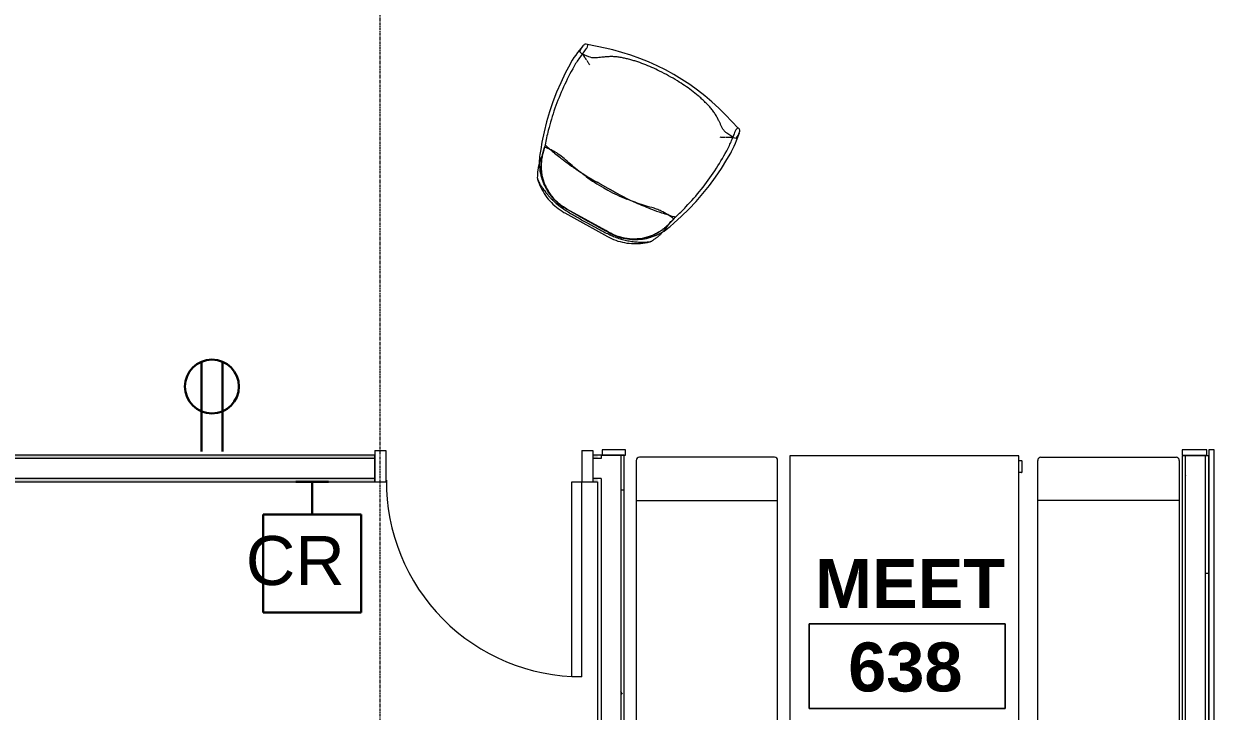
# Model space of a CAD drawing. Header units: inches. Extents: x 2468 to 4886, y -16 to 1381.
# Drawn here: x 3907.3 to 4125.9, y 850.2 to 976.5 of the extents above; entities that cross this region are included whole.
import ezdxf

# ---------------------------------------------------------------- set-up
doc = ezdxf.new("R2010")
doc.units = ezdxf.units.IN
doc.header["$MEASUREMENT"] = 0
doc.linetypes.add('Grid Line 1_2_', pattern=[0.875, 0.5, -0.125, 0.125, -0.125])
for name, color, linetype, lineweight in [('A-ANNO-NOTE', 131, 'Continuous', 30), ('A-AREA-IDEN', 2, 'Continuous', 9), ('A-DOOR', 31, 'Continuous', 13), ('A-DOOR-FRAM', 31, 'Continuous', 20), ('A-WALL', 113, 'Continuous', 13), ('A-WALL-PATT', 111, 'Continuous', 13), ('I-FURN', 30, 'Continuous', 9), ('I-WALL', 2, 'Continuous', 13), ('Q-CASE', 31, 'Continuous', 13), ('S-GRID', 1, 'Continuous', 9)]:
    doc.layers.add(name, color=color, linetype=linetype, lineweight=lineweight)
doc.styles.add('Swis721 Lt BT', font='swissl.ttf', dxfattribs={"height": 9})
doc.styles.add('Swis721 Lt BT_B', font='', dxfattribs={"height": 9})
doc.styles.get('Swis721 Lt BT_B').set_extended_font_data('Swis721 Lt BT', bold=True)
pattern_1 = [(0, (0, 0), (30.72, 7.68), [1.267, -21.773, 1.267, -21.773, -122.88]), (0, (0, 0), (30.72, 7.68), [-46.08, 1.267, -44.813, 1.267, -21.773, -53.76]), (0, (0, 0), (30.72, 7.68), [-115.2, 1.267, -14.093, 1.267, -37.133]), (120, (11.52, 3.84), (-22.011075, 22.7643), [1.267, -21.773, 1.267, -21.773, -122.88]), (120, (11.52, 3.84), (-22.011075, 22.7643), [-46.08, 1.267, -44.813, 1.267, -21.773, -53.76]), (120, (11.52, 3.84), (-22.011075, 22.7643), [-115.2, 1.267, -14.093, 1.267, -37.133]), (240, (15.36, 19.2), (-8.708925, -30.4443), [1.267, -21.773, 1.267, -21.773, -122.88]), (240, (15.36, 19.2), (-8.708925, -30.4443), [-46.08, 1.267, -44.813, 1.267, -21.773, -53.76]), (240, (15.36, 19.2), (-8.708925, -30.4443), [-115.2, 1.267, -14.093, 1.267, -37.133])]

# ---------------------------------------------------------------- blocks, each defined once
blk = doc.blocks.new('Single Flush - OTJ_SOLIDFLUSH_ALUM-6443448-6TH FLOOR POWER _ SIGNAL')
at = {"layer": 'A-DOOR', "lineweight": 20}
for p, q in [((16.15625, -2.4375), (17.90625, -2.4375)), ((16.15625, -38.25), (16.15625, -2.4375)), ((17.90625, -2.4375), (17.90625, -38.25)), ((17.90625, -38.25), (16.15625, -38.25))]:
    blk.add_line(p, q, dxfattribs=at)
at = {"layer": 'A-DOOR', "lineweight": 9}
blk.add_arc((17.90625, -2.4375), 35.8125, 179.5, 270, dxfattribs=at)
at = {"layer": 'A-DOOR-FRAM'}
for p, q in [((-20, 3.3125), (-20, -2.4375)), ((-20, 3.3125), (-18, 3.3125)), ((-18, 3.3125), (-18, -2.4375)), ((18.000004, 3.3125), (18.000004, -2.4375)), ((18.000004, 3.3125), (20.000004, 3.3125)), ((20.000004, 3.3125), (20.000004, -2.4375)), ((-20, -2.4375), (-18, -2.4375)), ((18.000004, -2.4375), (20.000004, -2.4375))]:
    blk.add_line(p, q, dxfattribs=at)
blk = doc.blocks.new('HighTower_Breck_Lounge - HighTower_Breck_Lounge-5836523-6TH FLOOR POWER _ SIGNAL')
at = {"layer": 'I-FURN'}
for p, q in [((-7.92, 21.5), (-16.89, 21.5)), ((-16.11, 20.75), (-16.89, 20.75)), ((-16.12, 20.7), (-16.89, 20.7)), ((-16.89, 20.7), (-16.12, 20.7)), ((-12.41, 20.75), (-16.1, 20.75)), ((-12.41, 20.7), (-16.09, 20.7)), ((-16.09, 20.7), (-12.41, 20.7)), ((-12.4, 21.12), (-12.83, 21.12)), ((-11.97, 21.12), (-12.4, 21.12)), ((-8.7, 20.75), (-12.39, 20.75)), ((-8.71, 20.7), (-12.39, 20.7)), ((-12.39, 20.7), (-8.71, 20.7)), ((-7.92, 20.75), (-8.69, 20.75)), ((-7.92, 20.7), (-8.68, 20.7)), ((-8.68, 20.7), (-7.92, 20.7)), ((-4.64, 20.18), (-5, 20.3)), ((-26.07, 14.32), (-26.37, 13.47)), ((-25.84, 13.27), (-25.7, 13.77)), ((-25.69, 13.83), (-25.6, 14.15)), ((-25.61, 14.15), (-25.68, 13.91)), ((-10.53, 13.71), (-14.28, 13.71)), ((-11.97, 14.03), (-12.83, 14.03)), ((-12.83, 13.71), (-11.97, 13.71)), ((0.8, 14.15), (0.89, 13.83)), ((0.88, 13.91), (0.81, 14.15)), ((0.89, 13.83), (1.04, 13.27)), ((1.57, 13.47), (1.26, 14.32)), ((-29.26, -2.87), (-29.26, -3.18)), ((-28.42, -2.87), (-28.41, -3.18)), ((3.61, -3.18), (3.62, -2.87)), ((4.45, -3.18), (4.45, -2.87)), ((-29.08, -5.38), (-28.85, -6.88)), ((-28.8, -5.67), (-28.83, -5.84)), ((-28.23, -5.24), (-28.17, -5.58)), ((-28.17, -5.58), (-26.89, -5.71)), ((-28.07, -6.29), (-28.17, -5.58)), ((2.09, -5.71), (3.37, -5.58)), ((3.37, -5.58), (3.27, -6.29)), ((3.37, -5.58), (3.42, -5.24)), ((4.03, -5.84), (4, -5.67)), ((4.04, -6.88), (4.28, -5.38)), ((-28.45, -7.5), (-28.23, -7.56)), ((-28.45, -7.5), (-28.45, -7.5)), ((-28.45, -7.5), (-28.45, -7.5)), ((-28.23, -7.56), (-25.04, -8.54)), ((-28.08, -7.4), (-28.01, -7.16)), ((0.24, -8.54), (3.43, -7.56)), ((3.21, -7.16), (3.28, -7.4)), ((3.43, -7.56), (3.65, -7.5)), ((3.65, -7.5), (3.65, -7.5)), ((3.65, -7.5), (3.65, -7.5))]:
    blk.add_line(p, q, dxfattribs=at)
at = {"layer": 'I-FURN', "flags": 128}
for points in [[(-16.89, 21.5), (-17.31, 21.49), (-17.73, 21.47), (-18.14, 21.42), (-18.56, 21.36), (-18.98, 21.29), (-19.39, 21.2), (-19.79, 21.09), (-20.2, 20.96), (-20.59, 20.82), (-20.98, 20.67), (-21.37, 20.5), (-21.74, 20.31), (-22.11, 20.11), (-22.47, 19.89), (-22.83, 19.66), (-23.17, 19.42), (-23.5, 19.16), (-23.82, 18.89), (-24.13, 18.6), (-24.24, 18.5)], [(-16.89, 20.75), (-17.28, 20.74), (-17.67, 20.71), (-18.05, 20.68), (-18.44, 20.62), (-18.83, 20.55), (-19.21, 20.47), (-19.59, 20.37), (-19.96, 20.25), (-20.33, 20.12), (-20.69, 19.97), (-21.05, 19.82), (-21.4, 19.64), (-21.74, 19.45), (-22.07, 19.25), (-22.4, 19.04), (-22.72, 18.81)], [(-0.56, 18.5), (-0.87, 18.79), (-1.18, 19.06), (-1.51, 19.33), (-1.85, 19.58), (-2.2, 19.81), (-2.56, 20.03), (-2.93, 20.24), (-3.3, 20.43), (-3.68, 20.61), (-4.07, 20.77), (-4.46, 20.92), (-4.87, 21.05), (-5.27, 21.16), (-5.68, 21.26), (-6.09, 21.34), (-6.51, 21.4), (-6.93, 21.45), (-7.35, 21.48), (-7.77, 21.5), (-7.92, 21.5)], [(-5.01, 20.3), (-5.39, 20.41), (-5.77, 20.51), (-6.15, 20.58), (-6.54, 20.65), (-6.92, 20.7), (-7.31, 20.73), (-7.7, 20.74), (-7.92, 20.75)], [(-1.93, 18.7), (-2.23, 18.92), (-2.55, 19.14), (-2.88, 19.35), (-3.22, 19.54), (-3.56, 19.72), (-3.92, 19.89), (-4.28, 20.04), (-4.64, 20.18)], [(-23.92, 17.76), (-24.16, 17.5), (-24.41, 17.2), (-24.66, 16.89), (-24.89, 16.58), (-25.11, 16.25), (-25.31, 15.92), (-25.36, 15.83)], [(-22.75, 18.79), (-23.03, 18.57), (-23.33, 18.32), (-23.62, 18.06), (-23.89, 17.78)], [(-1.32, 18.18), (-1.61, 18.44), (-1.91, 18.68)], [(-0.5, 17.34), (-0.76, 17.63), (-1.03, 17.91), (-1.3, 18.16)], [(-25.36, 15.83), (-25.5, 15.58), (-25.68, 15.23), (-25.84, 14.88), (-25.99, 14.52), (-26.07, 14.32)], [(0.56, 15.83), (0.42, 16.08), (0.21, 16.4), (-0.02, 16.72), (-0.25, 17.04), (-0.48, 17.32)], [(1.26, 14.32), (1.12, 14.68), (0.97, 15.04), (0.8, 15.39), (0.62, 15.74), (0.56, 15.83)], [(-26.37, 13.47), (-26.99, 11.66), (-27.54, 9.83), (-28.01, 7.98), (-28.4, 6.11), (-28.73, 4.22), (-28.97, 2.33), (-29.14, 0.43), (-29.24, -1.48), (-29.26, -2.87)], [(-25.87, 13.28), (-25.95, 13.03), (-26.02, 12.78)], [(-25.68, 13.91), (-25.73, 13.72), (-25.87, 13.28)], [(-25.65, 14.17), (-25.65, 14.14), (-25.65, 14.11)], [(0.85, 14.11), (0.85, 14.14), (0.85, 14.17)], [(1.07, 13.28), (0.93, 13.72), (0.88, 13.91)], [(1.22, 12.78), (1.14, 13.03), (1.07, 13.28)], [(4.45, -2.87), (4.42, -0.96), (4.3, 0.95), (4.11, 2.85), (3.84, 4.74), (3.5, 6.62), (3.09, 8.48), (2.59, 10.33), (2.03, 12.16), (1.57, 13.47)], [(-29.26, -3.18), (-29.24, -3.74), (-29.21, -4.3), (-29.15, -4.86), (-29.08, -5.38)], [(4.28, -5.38), (4.36, -4.82), (4.41, -4.26), (4.45, -3.7), (4.45, -3.18)], [(-28.83, -5.84), (-28.86, -6.09), (-28.88, -6.35)], [(-28.78, -5.67), (-28.79, -5.67), (-28.8, -5.67), (-28.8, -5.67), (-28.8, -5.67)], [(-28.28, -5.6), (-28.52, -5.65), (-28.67, -5.67)], [(-28.01, -7.16), (-28, -7.07), (-28, -6.93), (-28.01, -6.75), (-28.03, -6.53), (-28.07, -6.29)], [(3.27, -6.29), (3.23, -6.53), (3.21, -6.75), (3.2, -6.93), (3.2, -7.07), (3.21, -7.16)], [(3.87, -5.67), (3.72, -5.65), (3.48, -5.6)], [(4, -5.67), (4, -5.67), (4, -5.67), (3.99, -5.67), (3.98, -5.67)], [(4.08, -6.35), (4.06, -6.09), (4.03, -5.84)], [(-28.23, -7.56), (-28.15, -7.54), (-28.08, -7.4)], [(-25.04, -8.54), (-23.37, -9.01), (-21.69, -9.42), (-20, -9.76), (-18.29, -10.03), (-16.57, -10.23), (-14.85, -10.36), (-13.12, -10.42), (-11.39, -10.42), (-9.67, -10.34), (-7.94, -10.2), (-6.23, -9.99), (-4.52, -9.71), (-2.83, -9.36), (-1.15, -8.94), (0.24, -8.54)], [(3.28, -7.4), (3.35, -7.54), (3.43, -7.56)]]:
    blk.add_lwpolyline(points, dxfattribs=at)
at = {"layer": 'I-FURN'}
for centre, start, end in [((-12.83, -13.61), 90, 98.0282), ((-11.97, -13.61), 81.9718, 90)]:
    blk.add_arc(centre, 27.64, start, end, dxfattribs=at)
for centre, start_param, end_param in [((42.62, 1.36), 2.927019, 2.930263), ((-67.42, 1.36), 0.21133, 0.214574), ((42.62, 1.36), 2.935535, 2.944051), ((42.62, 1.36), 2.931746, 2.935535), ((-67.42, 1.36), 0.206058, 0.210883), ((-67.42, 1.36), 0.197542, 0.206058)]:
    blk.add_ellipse(centre, major_axis=(70.07, 0), ratio=0.798636, start_param=start_param, end_param=end_param, dxfattribs=at)
for points, knots in [([(-19.78, 20.24), (-20.09, 20.14), (-20.98, 19.8), (-22.32, 19.03), (-23.4, 18.05), (-23.96, 17.41), (-24.11, 17.2)], [-0.6991905, -0.6991905, -0.6991905, -0.6991905, -0.6, -0.4, -0.2, -0.1054356, -0.1054356, -0.1054356, -0.1054356]), ([(-24.11, 17.19), (-23.95, 17.41), (-23.41, 18.05), (-22.32, 19.03), (-20.98, 19.8), (-20.09, 20.15), (-19.78, 20.24)], [-0.8945644, -0.8945644, -0.8945644, -0.8945644, -0.8, -0.6, -0.4, -0.3008095, -0.3008095, -0.3008095, -0.3008095]), ([(-16.89, 21.03), (-17.22, 21.01), (-17.88, 20.96), (-18.87, 20.81), (-19.68, 20.62), (-20.31, 20.44), (-20.78, 20.28), (-21.25, 20.11), (-21.85, 19.87), (-22.28, 19.67), (-22.56, 19.54)], [0, 0, 0, 0, 0.166667, 0.333333, 0.5, 0.583333, 0.666667, 0.75, 0.833333, 1, 1, 1, 1]), ([(-2.24, 19.54), (-2.52, 19.67), (-2.95, 19.87), (-3.55, 20.11), (-4.02, 20.28), (-4.49, 20.44), (-5.12, 20.62), (-5.93, 20.81), (-6.92, 20.96), (-7.58, 21.01), (-7.92, 21.03)], [0, 0, 0, 0, 0.166667, 0.25, 0.333333, 0.416667, 0.5, 0.666667, 0.833333, 1, 1, 1, 1]), ([(-5.02, 20.24), (-5.33, 20.34), (-5.96, 20.51), (-6.93, 20.67), (-7.58, 20.7), (-7.92, 20.7)], [-0.2999956, -0.2999956, -0.2999956, -0.2999956, -0.2, -0.1, 0, 0, 0, 0]), ([(-5.02, 20.24), (-4.71, 20.14), (-3.82, 19.8), (-2.48, 19.03), (-1.38, 18.04), (-0.67, 17.19), (-0.37, 16.75), (-0.24, 16.54)], [-0.6991905, -0.6991905, -0.6991905, -0.6991905, -0.6, -0.4, -0.2, -0.1, -0.0114076, -0.0114076, -0.0114076, -0.0114076]), ([(-24.42, 18.28), (-24.49, 18.11), (-24.62, 17.86), (-24.78, 17.53), (-24.9, 17.29), (-25.01, 17.04), (-25.1, 16.79), (-25.18, 16.53), (-25.26, 16.27), (-25.33, 16.02), (-25.4, 15.76), (-25.45, 15.5), (-25.52, 15.15), (-25.6, 14.7), (-25.63, 14.35), (-25.65, 14.17)], [0, 0, 0, 0, 0.125, 0.1875, 0.25, 0.3125, 0.375, 0.4375, 0.5, 0.5625, 0.625, 0.6875, 0.75, 0.875, 1, 1, 1, 1]), ([(-23.45, 19.05), (-23.51, 19), (-23.61, 18.94), (-23.73, 18.87), (-23.81, 18.82), (-23.89, 18.78), (-23.95, 18.73), (-24.01, 18.69), (-24.05, 18.66), (-24.08, 18.64), (-24.11, 18.62), (-24.15, 18.59), (-24.19, 18.55), (-24.24, 18.5), (-24.3, 18.45), (-24.36, 18.37), (-24.4, 18.31), (-24.42, 18.28)], [0, 0, 0, 0, 0.125, 0.1875, 0.25, 0.3125, 0.375, 0.4375, 0.46875, 0.5, 0.53125, 0.5625, 0.625, 0.6875, 0.75, 0.875, 1, 1, 1, 1]), ([(-0.38, 18.28), (-0.4, 18.31), (-0.44, 18.37), (-0.5, 18.45), (-0.56, 18.5), (-0.61, 18.55), (-0.65, 18.59), (-0.69, 18.62), (-0.72, 18.64), (-0.75, 18.66), (-0.79, 18.69), (-0.85, 18.73), (-0.92, 18.78), (-0.99, 18.82), (-1.08, 18.87), (-1.19, 18.94), (-1.29, 19), (-1.35, 19.05)], [0, 0, 0, 0, 0.125, 0.25, 0.3125, 0.375, 0.4375, 0.46875, 0.5, 0.53125, 0.5625, 0.625, 0.6875, 0.75, 0.8125, 0.875, 1, 1, 1, 1]), ([(0.85, 14.17), (0.83, 14.35), (0.8, 14.7), (0.72, 15.15), (0.65, 15.5), (0.6, 15.76), (0.53, 16.02), (0.46, 16.27), (0.38, 16.53), (0.3, 16.79), (0.21, 17.04), (0.1, 17.29), (-0.02, 17.53), (-0.18, 17.86), (-0.31, 18.11), (-0.38, 18.28)], [0, 0, 0, 0, 0.125, 0.25, 0.3125, 0.375, 0.4375, 0.5, 0.5625, 0.625, 0.6875, 0.75, 0.8125, 0.875, 1, 1, 1, 1]), ([(-25.39, 14.81), (-25.38, 14.85), (-25.3, 15.05), (-25.23, 15.25), (-25.16, 15.4)], [-0.7220216, -0.7220216, -0.7220216, -0.7220216, -0.6666667, -0.4686583, -0.4686583, -0.4686583, -0.4686583]), ([(-0.19, 16.46), (-0.04, 16.22), (0.1, 15.95), (0.24, 15.67), (0.25, 15.65)], [-1, -1, -1, -1, -0.6666667, -0.6373569, -0.6373569, -0.6373569, -0.6373569]), ([(0.36, 15.4), (0.42, 15.25), (0.5, 15.07), (0.57, 14.88), (0.58, 14.85)], [-0.5313417, -0.5313417, -0.5313417, -0.5313417, -0.3333333, -0.2957215, -0.2957215, -0.2957215, -0.2957215]), ([(-25.41, 14.78), (-25.44, 14.67), (-25.5, 14.49), (-25.56, 14.31), (-25.58, 14.23)], [-1, -1, -1, -1, -0.5, -0.1197433, -0.1197433, -0.1197433, -0.1197433]), ([(-21.54, 13.19), (-22.19, 13.09), (-23.25, 12.93), (-24.29, 12.71), (-24.69, 12.63)], [-0.3701073, -0.3701073, -0.3701073, -0.3701073, -0.2, -0.091898, -0.091898, -0.091898, -0.091898]), ([(-19.95, 13.39), (-20.37, 13.34), (-20.89, 13.28), (-21.42, 13.21), (-21.52, 13.19)], [-0.5095329, -0.5095329, -0.5095329, -0.5095329, -0.4, -0.3719482, -0.3719482, -0.3719482, -0.3719482]), ([(-14.28, 13.71), (-15.44, 13.71), (-16.81, 13.66), (-18.17, 13.56), (-18.38, 13.54)], [-1, -1, -1, -1, -0.7, -0.6457659, -0.6457659, -0.6457659, -0.6457659]), ([(-6.42, 13.54), (-7.02, 13.59), (-8.38, 13.68), (-9.75, 13.71), (-10.53, 13.71)], [-0.3542409, -0.3542409, -0.3542409, -0.3542409, -0.2, 0, 0, 0, 0]), ([(-4.86, 13.39), (-5.21, 13.43), (-5.73, 13.48), (-6.25, 13.53), (-6.42, 13.55)], [-0.4895868, -0.4895868, -0.4895868, -0.4895868, -0.4, -0.3542409, -0.3542409, -0.3542409, -0.3542409]), ([(-0.11, 12.63), (-0.89, 12.79), (-1.93, 12.99), (-2.99, 13.15), (-3.26, 13.18)], [-0.9081052, -0.9081052, -0.9081052, -0.9081052, -0.7, -0.6298999, -0.6298999, -0.6298999, -0.6298999]), ([(0.78, 14.23), (0.76, 14.31), (0.7, 14.49), (0.64, 14.67), (0.61, 14.78)], [-0.8802567, -0.8802567, -0.8802567, -0.8802567, -0.5, 0, 0, 0, 0]), ([(-26.02, 12.78), (-25.57, 12.69), (-24.66, 12.58), (-23.42, 12.59), (-22.35, 12.71), (-21.75, 12.84), (-21.45, 12.91)], [-1, -1, -1, -1, -0.7, -0.4, -0.2, 0, 0, 0, 0]), ([(-3.35, 12.91), (-2.9, 12.8), (-2, 12.63), (-0.76, 12.57), (0.32, 12.63), (0.92, 12.72), (1.22, 12.78)], [-1, -1, -1, -1, -0.7, -0.4, -0.2, 0, 0, 0, 0]), ([(-27.24, -5.12), (-27.35, -5.18), (-27.58, -5.3), (-27.89, -5.45), (-28.09, -5.53), (-28.17, -5.56)], [0.0848445, 0.0848445, 0.0848445, 0.0848445, 0.3333333, 0.6666667, 0.8961539, 0.8961539, 0.8961539, 0.8961539]), ([(-26.89, -5.71), (-26.71, -5.73), (-26.45, -5.79), (-26.11, -5.91), (-25.79, -6.07), (-25.57, -6.21), (-25.42, -6.32)], [-1, -1, -1, -1, -0.666667, -0.5, -0.333333, 0, 0, 0, 0]), ([(-26.1, -4.5), (-26.31, -4.61), (-26.57, -4.76), (-26.83, -4.9), (-26.88, -4.93)], [-0.9695844, -0.9695844, -0.9695844, -0.9695844, -0.4, -0.241274, -0.241274, -0.241274, -0.241274]), ([(0.62, -6.32), (0.77, -6.21), (0.99, -6.07), (1.31, -5.91), (1.65, -5.79), (1.91, -5.73), (2.09, -5.71)], [-1, -1, -1, -1, -0.666667, -0.5, -0.333333, 0, 0, 0, 0]), ([(2.09, -4.93), (2.03, -4.9), (1.9, -4.83), (1.7, -4.72), (1.49, -4.61), (1.36, -4.53), (1.3, -4.5)], [-0.758726, -0.758726, -0.758726, -0.758726, -0.6, -0.4, -0.2, -0.0308728, -0.0308728, -0.0308728, -0.0308728]), ([(3.37, -5.56), (3.3, -5.53), (3.09, -5.45), (2.78, -5.3), (2.54, -5.18), (2.44, -5.12)], [0.1038461, 0.1038461, 0.1038461, 0.1038461, 0.3333333, 0.6666667, 0.9151555, 0.9151555, 0.9151555, 0.9151555]), ([(-28.86, -6.72), (-28.85, -6.83), (-28.79, -7.23), (-28.63, -7.44), (-28.45, -7.5)], [0.2, 0.2, 0.2, 0.2, 0.4, 1, 1, 1, 1]), ([(-23.4, -7.7), (-23.17, -7.82), (-22.7, -8.05), (-22.1, -8.3), (-21.61, -8.48), (-21.23, -8.6), (-20.85, -8.71), (-20.35, -8.85), (-19.72, -9.01), (-18.69, -9.23), (-17.4, -9.45), (-15.84, -9.63), (-14.8, -9.69), (-14.28, -9.72)], [0, 0, 0, 0, 0.083333, 0.166667, 0.208333, 0.25, 0.291667, 0.333333, 0.416667, 0.5, 0.666667, 0.833333, 1, 1, 1, 1]), ([(-10.53, -9.72), (-10, -9.69), (-8.96, -9.63), (-7.4, -9.45), (-6.11, -9.23), (-5.08, -9.01), (-4.45, -8.85), (-3.95, -8.71), (-3.57, -8.6), (-3.19, -8.48), (-2.7, -8.3), (-2.1, -8.05), (-1.63, -7.82), (-1.4, -7.7)], [0, 0, 0, 0, 0.166667, 0.333333, 0.5, 0.583333, 0.666667, 0.708333, 0.75, 0.791667, 0.833333, 0.916667, 1, 1, 1, 1])]:
    blk.add_open_spline(points, degree=3, knots=knots, dxfattribs=at)
for points in [[(-16.89, 20.7), (-17.22, 20.7), (-17.87, 20.67), (-18.85, 20.51), (-19.47, 20.34), (-19.78, 20.24)], [(-19.78, 20.24), (-19.47, 20.34), (-18.85, 20.51), (-17.87, 20.67), (-17.22, 20.7), (-16.89, 20.7)], [(-12.83, 21.12), (-13.5, 21.12), (-14.86, 21.1), (-16.21, 21.06), (-16.89, 21.03)], [(-7.92, 21.03), (-8.59, 21.06), (-9.94, 21.1), (-11.3, 21.12), (-11.97, 21.12)], [(-7.92, 20.7), (-7.58, 20.7), (-6.93, 20.67), (-5.96, 20.51), (-5.33, 20.34), (-5.02, 20.24)], [(-4.13, 19.9), (-4.42, 20.03), (-4.71, 20.15), (-5.02, 20.24)], [(-3.3, 19.48), (-3.57, 19.63), (-3.85, 19.77), (-4.13, 19.9)], [(-22.56, 19.54), (-22.72, 19.46), (-23.02, 19.3), (-23.31, 19.13), (-23.45, 19.05)], [(-2.53, 18.98), (-2.78, 19.16), (-3.03, 19.33), (-3.3, 19.48)], [(-1.83, 18.43), (-2.05, 18.62), (-2.29, 18.81), (-2.53, 18.98)], [(-1.35, 19.05), (-1.49, 19.13), (-1.78, 19.3), (-2.09, 19.46), (-2.24, 19.54)], [(-1.21, 17.81), (-1.4, 18.03), (-1.61, 18.23), (-1.83, 18.43)], [(-0.66, 17.16), (-0.83, 17.38), (-1.01, 17.6), (-1.21, 17.81)], [(-25.05, 15.63), (-25.19, 15.35), (-25.3, 15.07), (-25.41, 14.78)], [(-25.16, 15.4), (-25.12, 15.48), (-25.09, 15.57), (-25.05, 15.65)], [(-24.61, 16.46), (-24.76, 16.2), (-24.91, 15.94), (-25.04, 15.67)], [(-25.01, 15.71), (-24.89, 15.97), (-24.76, 16.22), (-24.61, 16.46)], [(-24.14, 17.16), (-24.31, 16.93), (-24.46, 16.7), (-24.61, 16.46)], [(-24.61, 16.46), (-24.46, 16.7), (-24.31, 16.93), (-24.14, 17.16)], [(-0.24, 16.55), (-0.37, 16.75), (-0.51, 16.96), (-0.66, 17.16)], [(-0.19, 16.46), (-0.21, 16.49), (-0.22, 16.51), (-0.24, 16.54)], [(-0.24, 16.54), (-0.22, 16.51), (-0.21, 16.49), (-0.19, 16.46)], [(0.23, 15.67), (0.11, 15.94), (-0.04, 16.2), (-0.19, 16.46)], [(0.25, 15.65), (0.28, 15.57), (0.32, 15.48), (0.36, 15.4)], [(0.61, 14.78), (0.5, 15.07), (0.39, 15.35), (0.25, 15.63)], [(-25.82, 13.27), (-25.85, 13.18), (-25.91, 13.02), (-25.98, 12.86), (-26.02, 12.78)], [(-25.65, 14.11), (-25.66, 13.96), (-25.7, 13.68), (-25.77, 13.4), (-25.82, 13.27)], [(-25.58, 14.24), (-25.52, 14.42), (-25.46, 14.61), (-25.4, 14.79)], [(-21.45, 12.91), (-20.93, 13.04), (-19.89, 13.27), (-18.3, 13.56), (-17.22, 13.7), (-16.69, 13.76)], [(-18.38, 13.54), (-18.9, 13.5), (-19.42, 13.45), (-19.93, 13.39)], [(-16.69, 13.76), (-16.04, 13.75), (-14.75, 13.72), (-13.47, 13.71), (-12.83, 13.71)], [(-11.97, 13.71), (-11.33, 13.71), (-10.05, 13.72), (-8.76, 13.75), (-8.11, 13.76)], [(-8.11, 13.76), (-7.58, 13.7), (-6.5, 13.56), (-4.91, 13.27), (-3.87, 13.04), (-3.35, 12.91)], [(-3.28, 13.19), (-3.8, 13.26), (-4.33, 13.33), (-4.85, 13.39)], [(0.58, 14.85), (0.58, 14.84), (0.59, 14.82), (0.59, 14.8)], [(0.6, 14.79), (0.66, 14.61), (0.72, 14.42), (0.78, 14.24)], [(1.02, 13.27), (0.97, 13.4), (0.9, 13.68), (0.86, 13.96), (0.85, 14.11)], [(1.22, 12.78), (1.18, 12.86), (1.11, 13.02), (1.05, 13.18), (1.02, 13.27)], [(-26.08, 12.34), (-26.22, 11.91), (-26.49, 11.05), (-26.74, 10.17), (-26.85, 9.73)], [(-25.72, 12.41), (-25.78, 12.39), (-25.9, 12.37), (-26.02, 12.35), (-26.08, 12.34)], [(-24.69, 12.63), (-25.04, 12.56), (-25.38, 12.49), (-25.72, 12.41)], [(0.92, 12.41), (0.58, 12.49), (0.24, 12.56), (-0.11, 12.63)], [(1.28, 12.34), (1.22, 12.35), (1.1, 12.37), (0.98, 12.39), (0.92, 12.41)], [(2.05, 9.73), (1.94, 10.17), (1.69, 11.05), (1.42, 11.91), (1.28, 12.34)], [(-26.85, 9.73), (-27.22, 8.36), (-27.82, 5.59), (-28.34, 1.38), (-28.43, -1.45), (-28.42, -2.87)], [(3.62, -2.87), (3.63, -1.45), (3.54, 1.38), (3.02, 5.59), (2.42, 8.36), (2.05, 9.73)], [(-28.41, -3.18), (-28.41, -3.53), (-28.37, -4.22), (-28.28, -4.9), (-28.23, -5.24)], [(3.42, -5.24), (3.48, -4.9), (3.57, -4.22), (3.61, -3.53), (3.61, -3.18)], [(-28.88, -6.35), (-28.88, -6.49), (-28.87, -6.61), (-28.86, -6.72)], [(-28.21, -5.57), (-28.23, -5.58), (-28.26, -5.59), (-28.28, -5.6)], [(-27.14, -5.07), (-27.16, -5.08), (-27.19, -5.09), (-27.21, -5.11)], [(-26.98, -4.98), (-27.03, -5.01), (-27.09, -5.04), (-27.14, -5.07)], [(-25.42, -6.32), (-25.28, -6.43), (-24.99, -6.64), (-24.7, -6.85), (-24.55, -6.95)], [(-0.25, -6.95), (-0.1, -6.85), (0.19, -6.64), (0.48, -6.43), (0.62, -6.32)], [(2.34, -5.07), (2.3, -5.05), (2.26, -5.03), (2.23, -5.01)], [(2.41, -5.11), (2.39, -5.09), (2.36, -5.08), (2.34, -5.07)], [(3.48, -5.6), (3.46, -5.59), (3.43, -5.58), (3.41, -5.57)], [(4.06, -6.72), (4.07, -6.61), (4.08, -6.49), (4.08, -6.35)], [(-24.55, -6.95), (-24.36, -7.08), (-23.98, -7.33), (-23.6, -7.58), (-23.4, -7.7)], [(-1.4, -7.7), (-1.21, -7.58), (-0.82, -7.33), (-0.44, -7.08), (-0.25, -6.95)], [(3.65, -7.5), (3.77, -7.46), (3.96, -7.3), (4.04, -6.94), (4.06, -6.72)], [(-14.28, -9.72), (-13.65, -9.74), (-12.4, -9.77), (-11.15, -9.74), (-10.53, -9.72)]]:
    blk.add_open_spline(points, degree=3, dxfattribs=at)
blk = doc.blocks.new('Steelcase - Migration - Desk - Rectangular - 35D x 64W-6014792-6TH FLOOR POWER _ SIGNAL')
at = {"layer": 'I-FURN'}
for p, q in [((35, 11.22), (-27.5, 11.22)), ((35, -30.78), (35, 11.22)), ((-27.5, -30.78), (35, -30.78)), ((31.93, -31.27), (31.93, -30.78)), ((31.93, -30.78), (34.14, -30.78)), ((32.05, -31.39), (34.01, -31.39)), ((34.14, -30.78), (34.14, -31.28))]:
    blk.add_line(p, q, dxfattribs=at)
for centre, radius, start, end in [((32.05, -31.27), 0.123, 180, 270), ((34.01, -31.26), 0.134, 270, 352.4571)]:
    blk.add_arc(centre, radius, start, end, dxfattribs=at)
blk = doc.blocks.new('Casework 6 - Casework 6-6056815-6TH FLOOR POWER _ SIGNAL')
at = {"layer": 'Q-CASE', "lineweight": 20}
for p, q in [((4017.8, 898.25), (4013.5, 898.25)), ((4013.5, 898.25), (4013.5, 897.25)), ((4017.8, 897.25), (4017.8, 898.25)), ((4124.5, 898.25), (4120, 898.25)), ((4120, 898.25), (4120, 897.25)), ((4124.5, 897.25), (4124.5, 898.25)), ((4124.87, 898.25), (4124.87, 829.63)), ((4125.87, 898.25), (4124.87, 898.25)), ((4125.87, 829.63), (4125.87, 898.25)), ((4013.5, 897.25), (4017.8, 897.25)), ((4120, 897.25), (4124.5, 897.25)), ((4124.87, 829.63), (4125.87, 829.63))]:
    blk.add_line(p, q, dxfattribs=at)
blk = doc.blocks.new('Playback_2_Seater _1_ - Playback_2_Seater _1_-6285491-6TH FLOOR POWER _ SIGNAL')
at = {"layer": 'I-FURN'}
for p, q in [((30.41, 0), (-30.41, 0)), ((-23.03, -25.98), (-23.03, 0)), ((23.03, 0), (23.03, -25.98)), ((-31, -0.59), (-31, -25.39)), ((31, -25.39), (31, -0.59)), ((-30.41, -25.98), (30.41, -25.98))]:
    blk.add_line(p, q, dxfattribs=at)
for centre, start, end in [((30.41, -0.59), 0, 90), ((-30.41, -0.59), 90, 180), ((-30.41, -25.39), 180, 270), ((30.41, -25.39), 270, 0)]:
    blk.add_arc(centre, 0.591, start, end, dxfattribs=at)
blk = doc.blocks.new('Playback_2_Seater _1_ - Playback_2_Seater _1_-6286910-6TH FLOOR POWER _ SIGNAL')
at = {"layer": 'I-FURN'}
for p, q in [((-31, 0.59), (-31, 25.39)), ((-30.41, 25.98), (30.41, 25.98)), ((-23.03, 25.98), (-23.03, 0)), ((23.03, 0), (23.03, 25.98)), ((31, 25.39), (31, 0.59)), ((30.41, 0), (-30.41, 0))]:
    blk.add_line(p, q, dxfattribs=at)
for centre, start, end in [((-30.41, 25.39), 90, 180), ((30.41, 25.39), 360, 90), ((-30.41, 0.59), 180, 270), ((30.41, 0.59), 270, 360)]:
    blk.add_arc(centre, 0.591, start, end, dxfattribs=at)
blk = doc.blocks.new('Room Tag - Room Name and Number-3379422-6TH FLOOR POWER _ SIGNAL')
at = {"layer": 'A-AREA-IDEN'}
for p, q in [((-0.1881, -0.1636), (-0.1881, -0.0018)), ((-0.1881, -0.0018), (0.1869, -0.0018)), ((0.1869, -0.0018), (-0.1881, -0.0018)), ((-0.1881, -0.0018), (-0.1881, -0.1636)), ((0.1869, -0.0018), (0.1869, -0.1636)), ((0.1869, -0.1636), (0.1869, -0.0018)), ((0.1869, -0.1636), (-0.1881, -0.1636)), ((-0.1881, -0.1636), (0.1869, -0.1636))]:
    blk.add_line(p, q, dxfattribs=at)

msp = doc.modelspace()

# ---------------------------------------------------------------- hatches: boundary and pattern name
at = {"layer": 'A-WALL-PATT', "lineweight": 9}
h = msp.add_hatch(dxfattribs=at)
h.set_pattern_fill('FP_1', color=256, style=0, pattern_type=2)
h.set_pattern_definition(pattern_1)
h.paths.add_polyline_path([(4012.67, 896.61), (4012.67, 897.23), (4011.8, 897.23), (4011.8, 896.61)], flags=0)
h.paths.add_polyline_path([(3266.25, 896.61), (3715.23, 896.61), (3715.23, 897.23), (3113.05, 897.23), (3113.05, 896.61), (3225.55, 896.61)], flags=0)
h.paths.add_polyline_path([(3833.51, 896.61), (3971.8, 896.61), (3971.8, 897.23), (3718.86, 897.23), (3718.86, 896.61), (3829.54, 896.61)], flags=0)
h.paths.add_polyline_path([(2971.42, 896.61), (3073.05, 896.62), (3073.05, 897.23), (2924.94, 897.23), (2925.15, 896.61), (2952.37, 896.61)], flags=0)
h = msp.add_hatch(dxfattribs=at)
h.set_pattern_fill('FP_1', color=256, style=0, pattern_type=2)
h.set_pattern_definition(pattern_1)
h.paths.add_polyline_path([(4017.55, 829.74), (4017.55, 830.37), (4016.92, 830.37), (4016.92, 829.74)], flags=0)
h.paths.add_polyline_path([(4016.92, 833.99), (4017.55, 833.99), (4017.55, 897.25), (4016.92, 897.25), (4016.92, 834.62)], flags=0)
h = msp.add_hatch(dxfattribs=at)
h.set_pattern_fill('FP_1', color=256, style=0, pattern_type=2)
h.set_pattern_definition(pattern_1)
h.paths.add_polyline_path([(4120.62, 570.63), (4120.62, 575.12), (4120, 575.12), (4120, 570.63)], flags=0)
h.paths.add_polyline_path([(4120, 694.99), (4120.62, 694.99), (4120.62, 698.12), (4120, 698.12), (4120, 697.49)], flags=0)
h.paths.add_polyline_path([(4120, 828.63), (4120.62, 828.63), (4120.62, 830.37), (4120, 830.37), (4120, 828.97)], flags=0)
h.paths.add_polyline_path([(4120, 833.99), (4120.62, 833.99), (4120.62, 897.13), (4120, 897.13), (4120, 834.62)], flags=0)
h = msp.add_hatch(dxfattribs=at)
h.set_pattern_fill('FP_1', color=256, style=0, pattern_type=2)
h.set_pattern_definition(pattern_1)
h.paths.add_polyline_path([(4124.87, 566.38), (4124.87, 575.12), (4124.25, 575.12), (4124.25, 566.38)], flags=0)
h.paths.add_polyline_path([(4124.87, 694.99), (4124.87, 701.68), (4124.25, 701.68), (4124.25, 694.99)], flags=0)
h.paths.add_polyline_path([(4124.87, 828.63), (4124.87, 897.13), (4124.25, 897.13), (4124.25, 828.63)], flags=0)
h = msp.add_hatch(dxfattribs=at)
h.set_pattern_fill('FP_1', color=256, style=0, pattern_type=2)
h.set_pattern_definition(pattern_1)
h.paths.add_polyline_path([(4012.67, 892.36), (4012.67, 892.98), (4011.8, 892.98), (4011.8, 892.36)], flags=0)
h.paths.add_polyline_path([(3113.05, 892.36), (3971.8, 892.36), (3971.8, 892.98), (3113.05, 892.98)], flags=0)
h.paths.add_polyline_path([(3073.05, 892.36), (3073.05, 892.98), (2926.41, 892.98), (2926.63, 892.36), (2952.37, 892.36)], flags=0)

# ---------------------------------------------------------------- linework, layer by layer
at = {"layer": 'A-ANNO-NOTE'}
for p, q in [((3939.95, 897.89), (3939.95, 914.41)), ((3943.78, 897.89), (3943.78, 914.41)), ((3957.25, 892.36), (3963.25, 892.36)), ((3960.25, 892.36), (3960.25, 886.36)), ((3969.25, 886.36), (3951.25, 886.36)), ((3951.25, 886.36), (3951.25, 868.36)), ((3969.25, 868.36), (3969.25, 886.36)), ((3951.25, 868.36), (3969.25, 868.36))]:
    msp.add_line(p, q, dxfattribs=at)
msp.add_circle((3941.87, 909.85), 4.95, dxfattribs=at)
at = {"layer": 'A-WALL'}
for p, q in [((3971.8, 896.61), (3718.86, 896.61)), ((4013.3, 896.61), (4011.8, 896.61)), ((4013.3, 897.25), (4013.3, 896.61)), ((4016.92, 897.25), (4016.92, 833.99)), ((4120.62, 833.99), (4120.62, 897.13)), ((4124.25, 828.63), (4124.25, 897.13)), ((3971.8, 892.98), (3113.05, 892.98)), ((4013.3, 892.98), (4011.8, 892.98)), ((4013.3, 892.98), (4013.3, 833.99))]:
    msp.add_line(p, q, dxfattribs=at)
at = {"layer": 'I-WALL'}
for p, q in [((3971.8, 897.23), (3719.48, 897.23)), ((3971.8, 892.36), (3971.8, 897.23)), ((4012.67, 897.23), (4011.8, 897.23)), ((4011.8, 897.23), (4011.8, 892.36)), ((4017.55, 897.25), (4012.67, 897.25)), ((4012.67, 897.25), (4012.67, 897.23)), ((4017.55, 834.62), (4017.55, 897.25)), ((4120, 897.13), (4120, 834.62)), ((4124.87, 897.13), (4120, 897.13)), ((4124.87, 828.63), (4124.87, 897.13)), ((3113.05, 892.36), (3971.8, 892.36)), ((4011.8, 892.36), (4012.67, 892.36)), ((4012.67, 892.36), (4012.67, 834.62))]:
    msp.add_line(p, q, dxfattribs=at)
at = {"layer": 'S-GRID', "linetype": 'Grid Line 1_2_'}
msp.add_line((3972.75, -16.1), (3972.75, 1356.78), dxfattribs=at)

# ---------------------------------------------------------------- block references
at = {"layer": 'A-AREA-IDEN', "xscale": 95.99999999999994, "yscale": 95.99999999999994, "zscale": 95.99999999999994}
msp.add_blockref('Room Tag - Room Name and Number-3379422-6TH FLOOR POWER _ SIGNAL', (4069.58, 866.44), dxfattribs=at)
at = {"layer": 'A-DOOR'}
msp.add_blockref('Single Flush - OTJ_SOLIDFLUSH_ALUM-6443448-6TH FLOOR POWER _ SIGNAL', (3991.8, 894.8), dxfattribs=at)
at = {"layer": 'I-FURN'}
for name, p, rotation in [('HighTower_Breck_Lounge - HighTower_Breck_Lounge-5836523-6TH FLOOR POWER _ SIGNAL', (4010.13, 964.4), 150.9999999999994), ('Playback_2_Seater _1_ - Playback_2_Seater _1_-6285491-6TH FLOOR POWER _ SIGNAL', (4019.75, 865.87), 90.00000000000027), ('Steelcase - Migration - Desk - Rectangular - 35D x 64W-6014792-6TH FLOOR POWER _ SIGNAL', (4059.2, 862.12), 89.9999999999999), ('Playback_2_Seater _1_ - Playback_2_Seater _1_-6286910-6TH FLOOR POWER _ SIGNAL', (4119.46, 865.87), 89.99999999999972)]:
    msp.add_blockref(name, p, dxfattribs=dict(at, rotation=rotation))
at = {"layer": 'Q-CASE', "lineweight": 9}
msp.add_blockref('Casework 6 - Casework 6-6056815-6TH FLOOR POWER _ SIGNAL', (0, 0), dxfattribs=at)

# ---------------------------------------------------------------- texts
at = {"layer": 'A-ANNO-NOTE', "lineweight": 9, "insert": (3948.09, 882.39), "char_height": 9, "width": 20.604, "attachment_point": 1, "style": 'Swis721 Lt BT'}
msp.add_mtext('CR', dxfattribs=at)
at = {"layer": 'A-AREA-IDEN', "char_height": 9, "attachment_point": 1, "style": 'Swis721 Lt BT_B'}
for s, insert, width in [('MEET', (4052.58, 878.16), 40.905), ('638', (4058.68, 862.84), 25.452)]:
    msp.add_mtext(s, dxfattribs=dict(at, insert=insert, width=width))

doc.saveas('drawing.dxf')
